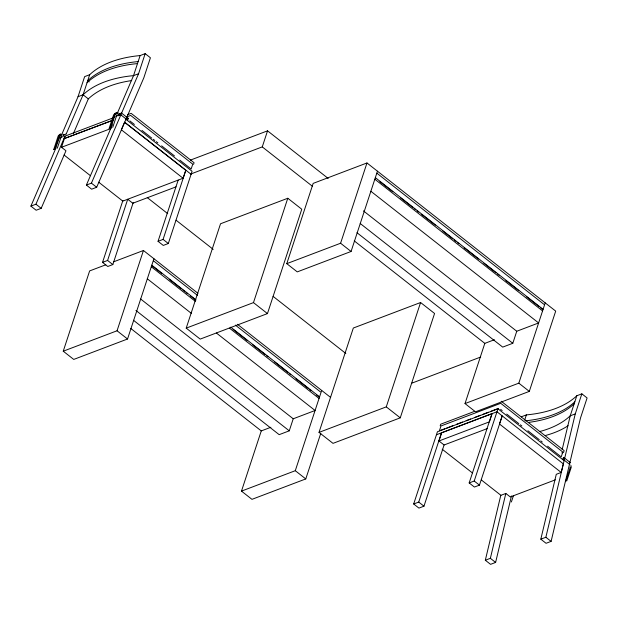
<?xml version="1.0" encoding="UTF-8"?>
<svg xmlns="http://www.w3.org/2000/svg" width="618" height="618" viewBox="0 0 618 618"><rect width="100%" height="100%" fill="white"/><g stroke="black" fill="none" stroke-linecap="round" stroke-linejoin="round"><path stroke-width="0.93" d="M570.105 467.88L570.097 466.984M511.449 495.976L495.613 562.434L490.568 564.35L485.323 560.232L500.781 495.366L505.825 493.45L510.283 496.942L555.319 479.854M485.323 560.232L490.368 558.317L505.825 493.45M521.322 416.802L526.366 414.894A125.045 67.741 18.2 0 0 576.81 395.752L581.855 393.836L587.1 397.953L580.503 418.015L551.101 541.376L546.057 543.292L540.812 539.174L556.277 474.307L561.183 472.446L563.346 463.886L496.972 411.781L436.439 434.755M562.187 449.51L570.213 415.821L576.81 395.752M540.812 539.174L545.856 537.266L575.258 413.905L581.855 393.836M54.847 148.93L59.297 135.396C60.518 133.836 58.03 135.28 60.07 135.512M55.543 148.474L60.765 133.897M61.823 134.832L57.281 148.243M112.978 120.278L64.202 138.617L65.014 136.138L114.562 117.343M61.692 134.639L78.038 96.694L84.635 76.624L89.68 74.708A125.238 67.841 18.2 0 1 140.124 55.566L145.168 53.65L150.413 57.768L143.816 77.837L96.678 187.269L91.634 189.185L86.389 185.076L112.352 124.79M55.991 147.88L30.9 206.126L36.145 210.244L41.19 208.328L65.972 150.777L61.522 147.285L64.334 138.733M66.165 134.052L83.082 94.778L89.68 74.708M109.054 128.637L113.619 114.824L115.412 113.194L116.501 113.527M110.22 127.918L114.67 114.384C115.89 112.824 113.403 114.268 115.442 114.5M110.916 127.462L115.473 113.65L116.076 112.901L117.876 112.654M112.746 127.347L117.296 113.557M118.818 113.418L119.459 113.921L119.081 115.072L118.44 114.569M140.124 55.566L133.527 75.635L117.551 112.731M86.389 185.076L91.433 183.16L138.571 73.72L145.168 53.65M127.308 119.884L127.856 118.192L128.235 118.486L127.625 120.34M153.928 258.733L127.54 339.004L73.727 359.429L63.245 351.194L89.633 270.923L105.778 264.798M133.202 202.627L112.831 264.574L107.787 266.489L102.542 262.372L122.912 200.425M102.542 262.372L107.586 260.456L127.717 199.251L132.816 203.252L176.06 186.845M63.245 351.194L117.049 330.777L143.446 250.499L197.953 293.295M125.933 119.344L192.074 171.271L168.32 243.515L163.276 245.431L158.038 241.314L178.162 180.108M98.71 182.194L122.804 201.113L183.075 178.239L185.84 170.166L163.082 239.398L158.038 241.314M193.565 164.326L194.083 162.743L131.171 113.364L127.609 114.709M186.211 328.135L220.526 223.778L287.787 198.254L301.762 209.232L267.455 313.589L200.193 339.104L186.211 328.135L253.473 302.611L287.787 198.254M190.522 174.114L262.264 146.891L267.548 130.838L328.181 178.44M377.459 171.194L351.07 251.472L297.258 271.889L286.775 263.654L313.171 183.384L366.976 162.967L555.698 311.117L529.309 391.387L475.497 411.804L465.014 403.577L484.806 343.369L494.423 339.722M320.773 433.318L305.771 478.927L251.966 499.344L241.483 491.117L261.275 430.908L270.893 427.262M286.775 263.654L340.588 243.237L366.976 162.967M133.434 320.248L279.174 434.655L289.263 430.831L293.226 418.788L315.087 410.491L216.408 333.025M241.483 491.117L295.288 470.7L321.684 390.421M319.019 432.391L353.326 328.034L420.588 302.511L434.57 313.481L400.255 417.838L333.002 443.361L319.019 432.391L386.281 406.868L420.588 302.511M487.332 428.575L444.087 444.983L423.963 506.188L418.919 508.104L413.681 503.987L437.428 431.743L497.969 408.776L564.11 460.696M440.186 425.794L440.704 424.211L474.531 411.379M439.39 430.831L440.997 425.964L500.735 403.299L562.813 452.036L561.214 456.903L547.587 446.204M413.681 503.987L418.726 502.079L441.484 432.839L491.928 413.697L469.17 482.936L474.408 487.046L479.452 485.138L502.218 415.899L499.444 423.979L561.183 472.446M444.087 444.983L438.981 440.974L441.623 432.948M356.972 232.708L502.712 347.115L512.801 343.291L516.756 331.248L538.618 322.951L370.862 191.263M492.067 413.805L489.433 421.831L438.981 440.974M469.17 482.936L474.215 481.02L497.969 408.776M465.014 403.577L518.819 383.16L545.215 302.882M524.674 420.055L526.366 414.894M511.372 501.978L513.45 495.667M562.882 459.267L563.492 457.405L563.863 457.699L563.307 459.39L562.936 459.097M565.586 481.685L570.028 468.158M566.745 480.966L571.241 467.293L570.916 465.47M30.9 206.126L35.944 204.21L65.014 136.138M73.488 133.333L88.32 98.895A125.045 67.741 18.2 0 1 131.696 80.579M183.075 178.239L121.329 129.772L124.581 122.225L191.086 174.276M64.017 135.072L63.445 134.43M119.011 115.211L118.138 115.829M54.685 148.838L53.681 149.649L58.185 135.975L60.031 134.206L61.128 134.539M63.391 136.493L62.511 136.926M63.005 135.272L65.948 134.067M119.119 113.959L121.321 113.055M78.038 96.694L83.082 94.778A125.238 67.841 18.2 0 1 133.527 75.635L138.571 73.72M64.202 138.617L113.743 119.815M126.211 117.111L130.668 115.419L192.754 164.149L191.155 169.015L179.792 160.101M61.522 147.285L111.062 128.482M190.421 160.101L267.548 130.838M113.851 261.731L143.446 250.499M411.658 383.222L480.711 357.019M440.286 430.491L444.744 428.799M446.528 428.127L452.77 425.756M456.331 424.404L462.573 422.032M466.142 420.68L470.599 418.989M475.057 417.297L480.41 415.273M483.083 414.253L488.436 412.221M491.109 411.209L498.239 408.506M575.258 413.905L570.213 415.821A125.045 67.741 18.2 0 1 540.062 431.441M561.847 452.878L563.624 452.206L564.149 450.622L501.237 401.244M117.891 112.855L116.153 113.086L116.686 113.557M118.494 115.164L120.881 115.079M376.957 173.249L543.886 304.295M375.342 177.644L543.098 309.332M379.908 181.692L392.809 191.819M400.394 197.775L412.538 207.3M414.052 208.498L415.574 209.687M417.088 210.877L418.61 212.067M421.646 214.454L435.304 225.176M442.89 231.132L452.755 238.872M454.269 240.062L455.783 241.252M457.305 242.449L458.819 243.639M464.133 247.81L478.548 259.127M483.863 263.291L495.999 272.824M497.521 274.013L499.035 275.203M505.864 280.564L518.765 290.692M526.351 296.648L539.251 306.775M540.765 307.965L542.287 309.162M374.825 179.22L542.573 310.916M363.423 210.877L516.756 331.248M360.224 223.515L512.801 343.291M262.264 146.891L312.291 186.165M354.253 240.881L484.806 343.369M340.588 243.237L351.07 251.472M518.819 383.16L529.309 391.387M89.201 81.908L87.702 80.726A125.238 67.841 18.2 0 1 138.146 61.584M563.709 457.413L570.514 462.758M500.65 409.355L502.164 410.545M506.706 414.106L518.819 423.616M520.333 424.805L521.847 425.995M527.903 430.746L539.259 439.661M540.773 440.85L542.287 442.04M563.098 459.274L569.904 464.612M121.507 113.032L128.305 118.37M129.826 120.881L134.369 124.442M141.939 130.39L151.781 138.115M153.295 139.305L154.809 140.487M156.323 141.677L157.837 142.866M161.622 145.84L174.492 155.945M120.889 114.894L127.687 120.232M124.581 122.225L185.709 170.213M83.082 94.778L88.32 98.895M147.262 197.59L167.725 213.658M176.06 220.201L213.202 249.355M273.079 296.362L345.833 353.481M442.187 449.209L472.306 472.855M481.337 479.947L500.92 495.312M253.473 302.611L267.455 313.589M386.281 406.868L400.255 417.838M64.071 155.01L90.429 175.697M474.215 481.02L479.452 485.138M545.856 537.266L551.101 541.376M91.433 183.16L96.678 187.269M163.082 239.398L168.32 243.515M237.428 324.28L330.669 397.482M153.426 260.788L197.436 295.334M235.373 325.114L320.356 391.827M151.812 265.184L195.836 299.738M230.753 327.154L319.56 396.872M151.827 265.655L161.692 273.395M169.278 279.351L181.414 288.884M182.936 290.074L184.45 291.271M185.972 292.461L187.486 293.65M190.522 296.03L195.836 300.201M233.017 329.386L247.432 340.703M252.739 344.875L264.883 354.408M266.397 355.597L267.918 356.787M274.747 362.148L287.64 372.275M289.162 373.465L290.676 374.655M295.991 378.826L308.127 388.359M309.649 389.549L311.163 390.738M316.478 394.91L318.757 396.694M151.294 266.76L195.319 301.321M229.471 328.135L319.042 398.448M147.331 278.803L191.356 313.365M418.726 502.079L423.963 506.188M490.368 558.317L495.613 562.434M35.944 204.21L41.19 208.328M107.586 260.456L112.831 264.574M140.657 299.012L293.226 418.788M135.937 310.46L289.263 430.831M130.715 328.421L261.275 430.908M117.049 330.777L127.54 339.004M295.288 470.7L305.771 478.927M63.106 134.176L63.677 135.45M87.038 82.735A125.238 67.841 18.2 0 1 137.49 63.592M568.096 425.725A125.238 67.841 18.2 0 1 545.292 435.551M574.833 401.77A125.045 67.741 18.2 0 1 525.285 420.827M574.176 403.778A125.045 67.741 18.2 0 1 529.062 422.326M61.73 136.694L60.016 138.185L61.746 136.694M117.103 115.682L115.96 116.678L117.119 115.682"/></g></svg>
